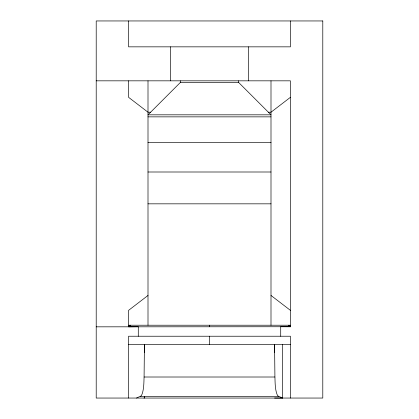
<?xml version="1.0" encoding="UTF-8"?>
<svg xmlns="http://www.w3.org/2000/svg" width="419" height="419" viewBox="0 0 419 419"><rect width="100%" height="100%" fill="white"/><g stroke="black" fill="none" stroke-linecap="round" stroke-linejoin="round"><path stroke-width="0.63" d="M130.183 326.72L130.194 325.217L128.664 326.736L128.575 310.359L148.001 295.458M136.5 398.05L141.386 395.772C144.057 389.942 143.811 383.28 144.084 377.011L144.419 344.643L144.419 352.458M96.208 326.836L290.388 326.736L280.714 326.705L280.714 336.227M180.369 82.449L148.001 114.822L270.999 114.822L238.631 82.449L180.369 82.449L180.369 80.83M290.425 97.313L270.999 112.213L268.396 112.213M128.575 326.836L138.286 326.705L138.286 336.227M274.581 398.05L282.5 398.04L282.5 344.643M96.208 80.83L290.425 80.83L290.425 326.836M150.604 112.213L148.001 112.213L128.575 97.313L128.575 80.83M148.001 116.859L270.999 116.859M148.001 142.334L270.999 142.334M148.001 172L270.999 172M148.001 203.833L270.999 203.833M128.575 325.217L290.425 325.217L290.336 326.736L288.806 325.217L289.026 326.72M128.575 344.643L290.425 344.643M144.084 377.011L274.916 377.011C275.189 383.28 274.943 389.942 277.614 395.772L282.5 398.04M140.444 396.432L278.556 396.432M144.01 398.05L144.419 398.05L144.419 396.432M270.999 295.458L290.425 310.359M274.916 377.011L274.581 344.643L274.581 352.458M290.425 20.95L290.425 46.844L128.575 46.844L128.575 20.95M290.425 398.05L290.425 336.227L128.575 336.227L128.575 398.05M270.999 80.83L270.999 325.217M248.341 46.844L248.341 80.83M238.631 80.83L238.631 82.449M209.5 325.217L209.5 326.705M209.5 336.227L209.5 344.643M170.659 46.844L170.659 80.83M148.001 80.83L148.001 325.217M322.792 20.95L96.208 20.95L96.208 398.05L322.792 398.05L322.792 20.95"/></g></svg>
